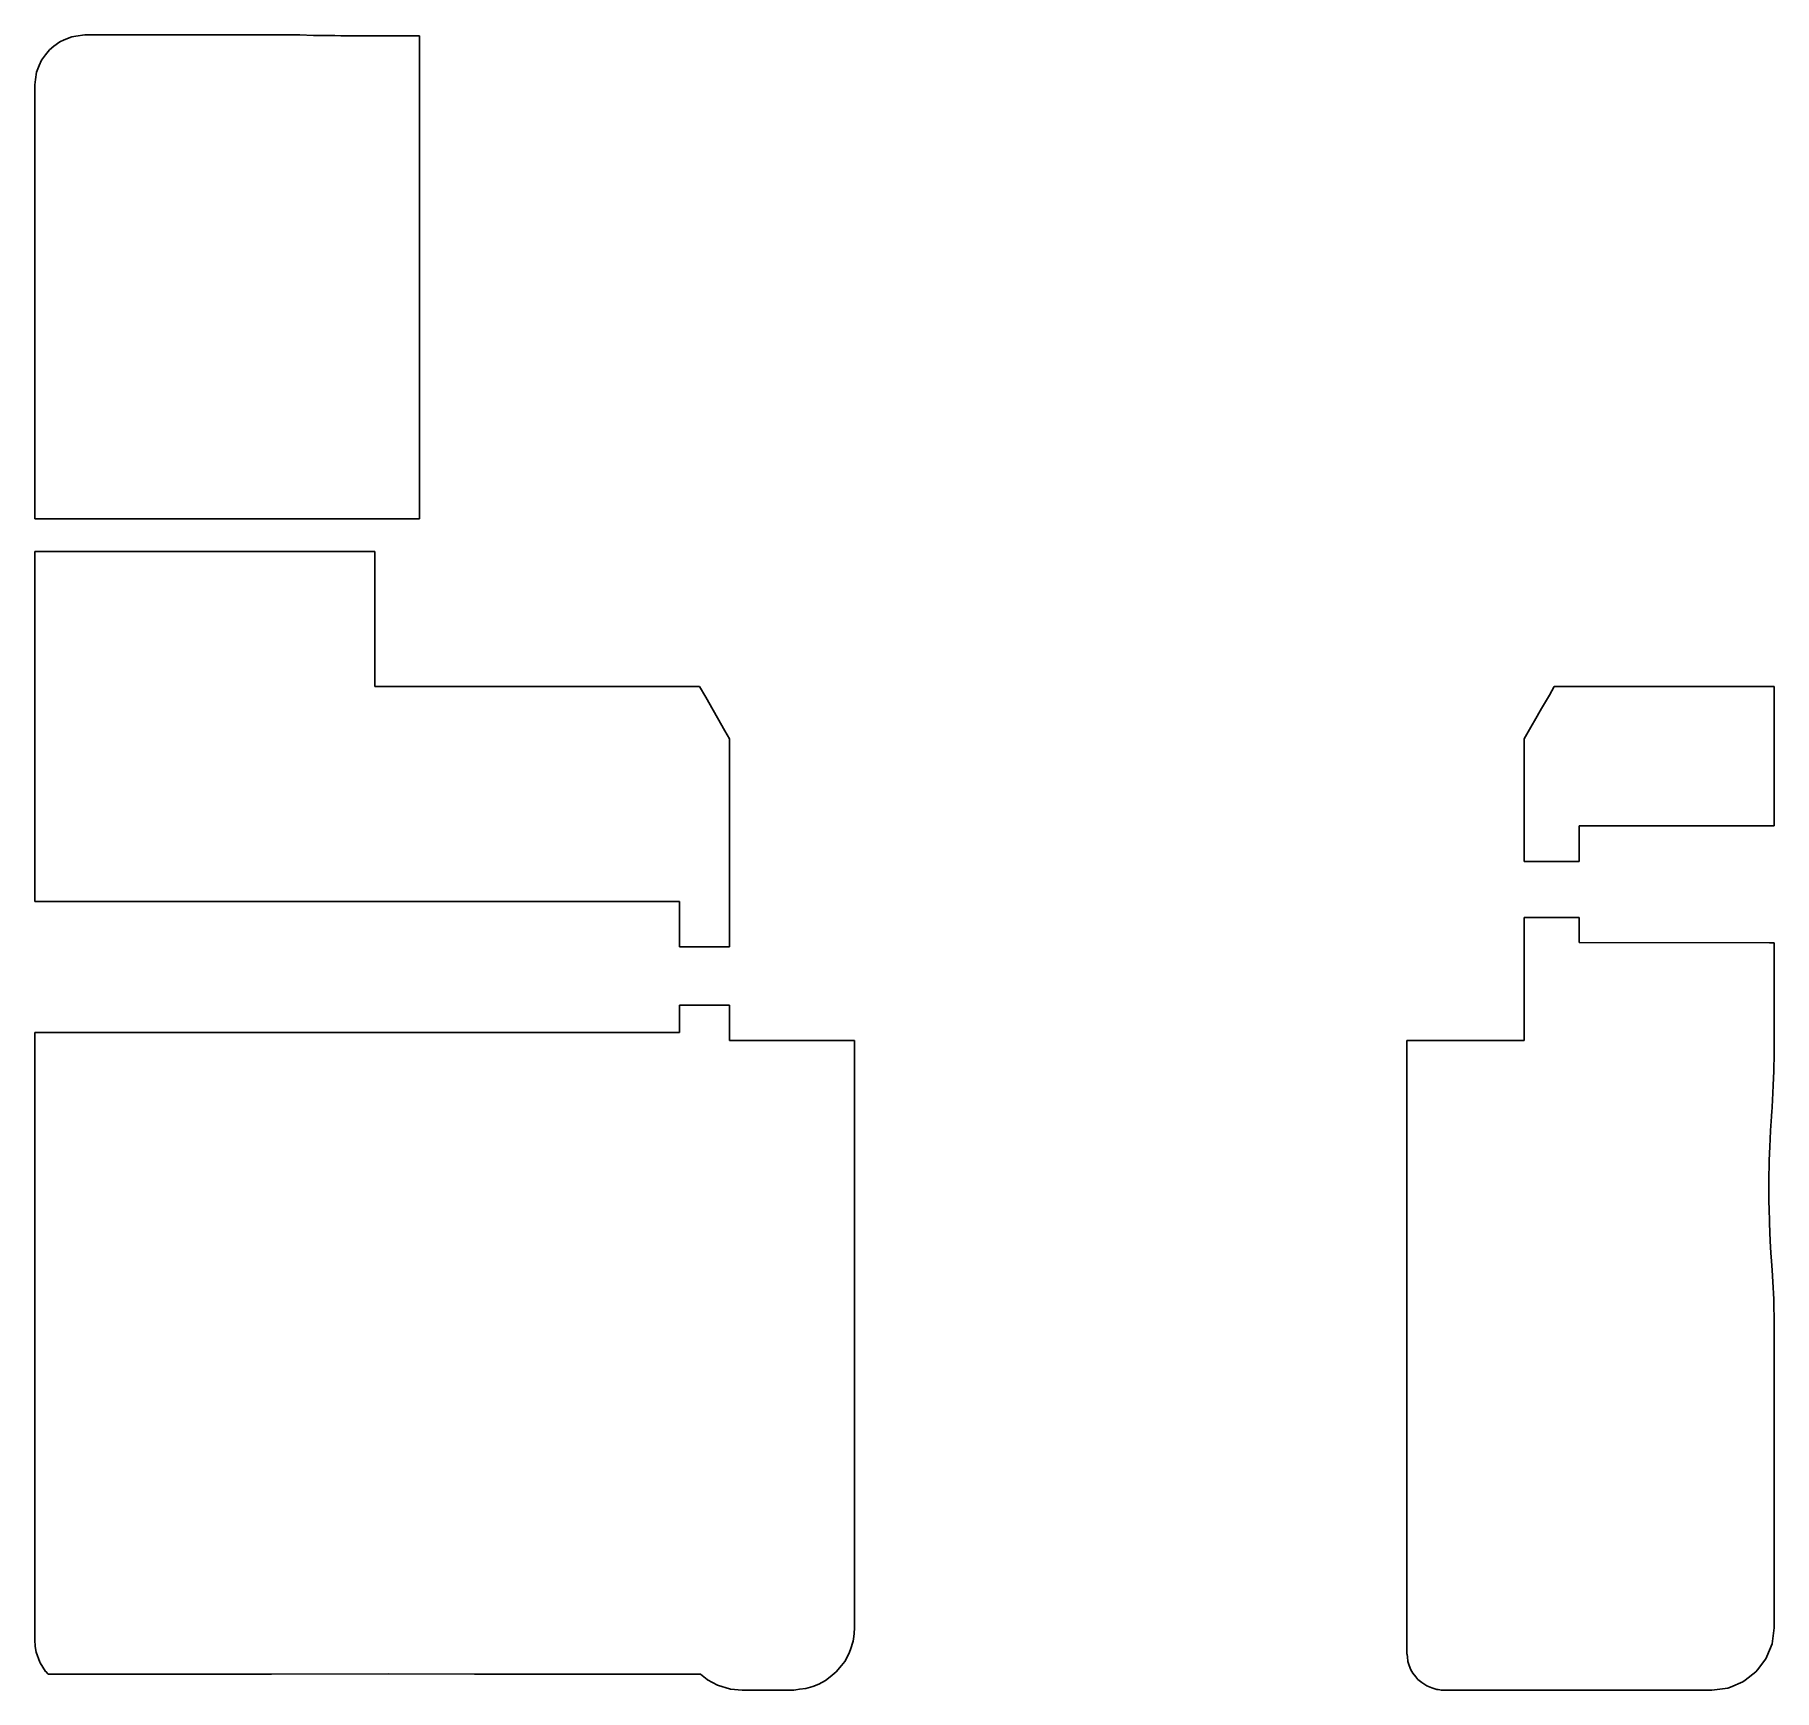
# Model space of a CAD drawing. Header units: metres. Extents: x 2.4 to 72, y -16 to 50.2.
import ezdxf

# ---------------------------------------------------------------- set-up
doc = ezdxf.new("R2010")
doc.units = ezdxf.units.M

msp = doc.modelspace()

# ---------------------------------------------------------------- linework, layer by layer
for p, q in [((3.882, 50.158), (3.578, 50.032)), ((4.048, 50.18), (3.882, 50.158)), ((4.4, 50.24), (4.048, 50.18)), ((8.971, 50.24), (4.4, 50.24)), ((13, 50.24), (8.971, 50.24)), ((13.553, 50.217), (13, 50.24)), ((13.682, 50.216), (13.553, 50.217)), ((14.008, 50.211), (13.682, 50.216)), ((14.406, 50.206), (14.008, 50.211)), ((14.645, 50.2), (14.406, 50.206)), ((15.463, 50.2), (14.645, 50.2)), ((15.921, 50.2), (15.463, 50.2)), ((17.113, 50.2), (15.921, 50.2)), ((17.489, 50.2), (17.113, 50.2)), ((17.664, 50.2), (17.489, 50.2)), ((17.752, 50.2), (17.664, 50.2)), ((17.8, 50.2), (17.752, 50.2)), ((17.8, 45.651), (17.8, 50.2)), ((2.827, 49.434), (2.668, 49.227)), ((2.986, 49.641), (2.827, 49.434)), ((3.166, 49.779), (2.986, 49.641)), ((3.4, 49.959), (3.166, 49.779)), ((3.578, 50.032), (3.4, 49.959)), ((2.468, 48.744), (2.43, 48.453)), ((2.58, 49.015), (2.468, 48.744)), ((2.668, 49.227), (2.58, 49.015)), ((2.43, 48.453), (2.4, 48.232)), ((2.4, 48.232), (2.4, 47.975)), ((2.4, 47.975), (2.4, 47.65)), ((2.4, 47.65), (2.4, 43.617)), ((17.8, 45.2), (17.8, 45.651)), ((17.8, 45.112), (17.8, 45.2)), ((17.8, 43.879), (17.8, 45.112)), ((17.8, 43.764), (17.8, 43.879)), ((2.4, 43.617), (2.4, 43.287)), ((2.4, 43.287), (2.4, 43.17)), ((2.4, 43.17), (2.4, 43.052)), ((17.8, 43.637), (17.8, 43.764)), ((17.8, 42.455), (17.8, 43.637)), ((2.4, 43.052), (2.4, 42.74)), ((2.4, 42.74), (2.4, 42.622)), ((2.4, 42.622), (2.4, 40.683)), ((17.8, 41.539), (17.8, 42.455)), ((17.8, 40.931), (17.8, 41.539)), ((2.4, 40.683), (2.4, 40.421)), ((2.4, 40.421), (2.4, 40.204)), ((17.8, 40.585), (17.8, 40.931)), ((17.8, 30.87), (17.8, 40.585)), ((2.4, 40.204), (2.4, 40.041)), ((2.4, 40.041), (2.4, 35.429)), ((2.4, 35.429), (2.4, 35.325)), ((2.4, 35.325), (2.4, 35.251)), ((2.4, 35.251), (2.4, 34.244)), ((2.4, 34.244), (2.4, 30.87)), ((2.4, 30.87), (11.208, 30.87)), ((11.208, 30.87), (16, 30.87)), ((16, 30.87), (16.782, 30.87)), ((16, 30.87), (16, 30.87)), ((16.782, 30.87), (17.8, 30.87)), ((5.072, 29.565), (2.4, 29.565)), ((2.4, 29.565), (2.4, 28.654)), ((16, 29.565), (5.072, 29.565)), ((16, 27.873), (16, 29.565)), ((2.4, 28.654), (2.4, 27.873)), ((2.4, 27.873), (2.4, 24.258)), ((16, 25.029), (16, 27.873)), ((16, 27.873), (16, 27.873)), ((16, 24.531), (16, 25.029)), ((16, 24.296), (16, 24.531)), ((2.4, 24.258), (2.4, 15.566)), ((16, 24.193), (16, 24.296)), ((16, 24.164), (16, 24.193)), ((20.048, 24.164), (16, 24.164)), ((21.287, 24.164), (20.048, 24.164)), ((29, 24.164), (21.287, 24.164)), ((29.248, 23.732), (29, 24.164)), ((30.016, 22.393), (29.248, 23.732)), ((62.693, 23.28), (63.002, 23.82)), ((63.002, 23.82), (63.2, 24.164)), ((63.2, 24.164), (65.727, 24.164)), ((65.727, 24.164), (72, 24.164)), ((72, 24.164), (72, 19.869)), ((72, 24.164), (72, 24.164)), ((62.408, 22.784), (62.693, 23.28)), ((30.2, 22.072), (30.016, 22.393)), ((62, 22.072), (62.319, 22.628)), ((62.319, 22.628), (62.408, 22.784)), ((30.2, 16.511), (30.2, 22.072)), ((62, 17.778), (62, 22.072)), ((72, 19.869), (72, 18.843)), ((72, 18.843), (72, 18.59)), ((65.103, 18.59), (64.2, 18.59)), ((64.2, 18.59), (64.2, 17.326)), ((72, 18.59), (65.103, 18.59)), ((62, 17.16), (62, 17.778)), ((62.509, 17.16), (62, 17.16)), ((64.2, 17.16), (62.509, 17.16)), ((64.2, 17.326), (64.2, 17.16)), ((30.2, 14.045), (30.2, 16.511)), ((2.4, 15.566), (8.935, 15.566)), ((8.935, 15.566), (19.945, 15.566)), ((19.945, 15.566), (28.2, 15.566)), ((28.2, 15.566), (28.2, 13.825)), ((62, 14.718), (62, 14.922)), ((62, 14.922), (63.412, 14.922)), ((62, 14.32), (62, 14.718)), ((63.412, 14.922), (64.2, 14.922)), ((64.2, 14.922), (64.2, 14.563)), ((30.2, 13.743), (30.2, 14.045)), ((62, 10), (62, 14.32)), ((64.2, 14.563), (64.2, 13.922)), ((64.2, 13.922), (71.815, 13.908)), ((28.2, 13.825), (28.2, 13.743)), ((28.2, 13.743), (29.963, 13.743)), ((29.963, 13.743), (30.2, 13.743)), ((71.815, 13.908), (72, 13.908)), ((72, 13.908), (72, 13.871)), ((72, 13.871), (72, 13.745)), ((72, 13.745), (72, 11.074)), ((29.543, 11.411), (28.2, 11.411)), ((28.2, 11.411), (28.2, 10.672)), ((30.2, 11.411), (29.543, 11.411)), ((30.2, 11.344), (30.2, 11.411)), ((30.2, 11.226), (30.2, 11.344)), ((30.2, 11.189), (30.2, 11.226)), ((30.2, 10.14), (30.2, 11.189)), ((28.2, 10.672), (28.2, 10.311)), ((72, 11.074), (72, 10.65)), ((72, 10.65), (72, 9.626)), ((3.789, 10.311), (2.4, 10.311)), ((2.4, 10.311), (2.4, 10.101)), ((2.4, 10.101), (2.4, 8.784)), ((25.421, 10.311), (3.789, 10.311)), ((26.811, 10.311), (25.421, 10.311)), ((28.2, 10.311), (26.811, 10.311)), ((30.2, 10), (30.2, 10.14)), ((34.792, 10), (30.2, 10)), ((35.2, 10), (34.792, 10)), ((35.2, 9.674), (35.2, 10)), ((57.3, 9.44), (57.3, 10)), ((57.3, 10), (59.071, 10)), ((59.071, 10), (62, 10)), ((35.2, 7.76), (35.2, 9.674)), ((57.3, 9.063), (57.3, 9.44)), ((57.3, 8.576), (57.3, 9.063)), ((71.992, 9.298), (71.985, 8.961)), ((72, 9.626), (71.992, 9.298)), ((2.4, 8.784), (2.4, -8.953)), ((57.3, 7.999), (57.3, 8.576)), ((71.976, 8.519), (71.956, 8.182)), ((71.981, 8.75), (71.976, 8.519)), ((71.985, 8.961), (71.981, 8.75)), ((35.2, 7.169), (35.2, 7.76)), ((57.3, 7.385), (57.3, 7.999)), ((71.941, 7.921), (71.926, 7.602)), ((71.956, 8.182), (71.941, 7.921)), ((35.2, 6.467), (35.2, 7.169)), ((57.3, 6.817), (57.3, 7.385)), ((71.895, 7.019), (71.89, 6.959)), ((71.903, 7.123), (71.895, 7.019)), ((71.926, 7.602), (71.903, 7.123)), ((35.2, 5.701), (35.2, 6.467)), ((57.3, 6.377), (57.3, 6.817)), ((57.3, -7.157), (57.3, 6.377)), ((71.855, 6.391), (71.835, 6.056)), ((71.89, 6.959), (71.855, 6.391)), ((35.2, 4.955), (35.2, 5.701)), ((71.823, 5.754), (71.801, 5.197)), ((71.835, 6.056), (71.823, 5.754)), ((35.2, 4.343), (35.2, 4.955)), ((71.799, 5.093), (71.788, 4.481)), ((71.801, 5.197), (71.799, 5.093)), ((35.2, -8.973), (35.2, 4.343)), ((71.785, 4.384), (71.784, 4.369)), ((71.784, 4.369), (71.785, 3.595)), ((71.788, 4.481), (71.785, 4.384)), ((71.785, 3.595), (71.785, 3.561)), ((71.785, 3.561), (71.795, 3.252)), ((71.795, 3.252), (71.806, 2.764)), ((71.806, 2.764), (71.809, 2.683)), ((71.809, 2.683), (71.84, 1.967)), ((71.84, 1.967), (71.869, 1.497)), ((71.869, 1.497), (71.89, 1.162)), ((71.89, 1.162), (71.918, 0.809)), ((71.918, 0.809), (71.941, 0.337)), ((71.941, 0.337), (71.981, -0.359)), ((71.981, -0.359), (71.984, -0.517)), ((71.984, -0.517), (72, -1.227)), ((72, -1.227), (72, -1.87)), ((72, -1.87), (72, -4.579)), ((72, -4.579), (72, -6.517)), ((72, -6.517), (72, -7.93)), ((57.3, -7.986), (57.3, -7.157)), ((57.3, -8.859), (57.3, -7.986)), ((72, -7.93), (72, -8.98)), ((2.4, -8.953), (2.4, -9.301)), ((35.2, -9.578), (35.2, -8.973)), ((57.3, -9.673), (57.3, -8.859)), ((72, -8.98), (72, -9.772)), ((2.4, -9.301), (2.4, -11.691)), ((35.2, -10.269), (35.2, -9.578)), ((57.3, -10.372), (57.3, -9.673)), ((35.2, -10.949), (35.2, -10.269)), ((57.3, -10.938), (57.3, -10.372)), ((72, -9.772), (72, -10.378)), ((72, -10.378), (72, -10.847)), ((35.2, -11.548), (35.2, -10.949)), ((57.3, -11.377), (57.3, -10.938)), ((72, -10.847), (72, -11.215)), ((2.4, -11.691), (2.4, -13.197)), ((35.2, -12.034), (35.2, -11.548)), ((57.3, -11.706), (57.3, -11.377)), ((57.3, -11.945), (57.3, -11.706)), ((72, -11.215), (72, -11.506)), ((72, -11.215), (72, -11.215)), ((72, -11.506), (72, -11.924)), ((35.2, -12.406), (35.2, -12.034)), ((35.2, -12.675), (35.2, -12.406)), ((35.2, -12.406), (35.2, -12.406)), ((57.3, -12.21), (57.3, -11.945)), ((57.3, -12.383), (57.3, -12.21)), ((57.3, -12.62), (57.3, -12.383)), ((72, -11.924), (72, -12.195)), ((72, -12.195), (72, -12.373)), ((72, -12.373), (72, -12.405)), ((72, -12.405), (72, -13.5)), ((2.4, -13.197), (2.4, -13.216)), ((2.4, -13.216), (2.4, -13.719)), ((35.2, -12.859), (35.2, -12.675)), ((35.2, -12.977), (35.2, -12.859)), ((35.2, -13.043), (35.2, -12.977)), ((35.2, -13.5), (35.2, -13.043)), ((57.3, -14.177), (57.3, -12.62)), ((2.4, -13.719), (2.4, -13.999)), ((35.142, -14.032), (35.168, -13.855)), ((35.168, -13.855), (35.189, -13.725)), ((35.189, -13.725), (35.2, -13.5)), ((71.986, -13.606), (71.915, -14.147)), ((72, -13.5), (71.986, -13.606)), ((2.4, -13.999), (2.4, -14)), ((2.4, -14), (2.414, -14.232)), ((2.414, -14.232), (2.418, -14.255)), ((2.418, -14.255), (2.457, -14.471)), ((2.457, -14.471), (2.607, -14.882)), ((34.806, -14.846), (34.968, -14.542)), ((34.968, -14.542), (35.04, -14.367)), ((35.04, -14.367), (35.142, -14.032)), ((57.3, -14.471), (57.3, -14.177)), ((57.3, -14.5), (57.3, -14.471)), ((57.303, -14.528), (57.3, -14.5)), ((57.306, -14.543), (57.303, -14.528)), ((57.309, -14.569), (57.306, -14.543)), ((57.322, -14.664), (57.309, -14.569)), ((71.915, -14.147), (71.706, -14.652)), ((2.607, -14.882), (2.614, -14.9)), ((2.614, -14.9), (2.835, -15.245)), ((2.835, -15.245), (2.839, -15.25)), ((2.839, -15.25), (2.939, -15.353)), ((34.228, -15.464), (34.468, -15.268)), ((34.468, -15.268), (34.682, -15.007)), ((34.682, -15.007), (34.806, -14.846)), ((57.342, -14.852), (57.322, -14.664)), ((57.396, -15.013), (57.342, -14.852)), ((57.465, -15.18), (57.396, -15.013)), ((57.541, -15.312), (57.465, -15.18)), ((71.268, -15.268), (70.834, -15.6)), ((71.333, -15.183), (71.268, -15.268)), ((71.665, -14.75), (71.333, -15.183)), ((71.706, -14.652), (71.665, -14.75)), ((2.939, -15.353), (11.876, -15.355)), ((11.876, -15.355), (16.55, -15.346)), ((16.55, -15.346), (19.999, -15.352)), ((19.999, -15.352), (29.035, -15.352)), ((29.035, -15.352), (29.301, -15.571)), ((29.301, -15.571), (29.315, -15.581)), ((29.315, -15.581), (29.724, -15.8)), ((29.724, -15.8), (29.763, -15.816)), ((29.763, -15.816), (30.196, -15.948)), ((30.196, -15.948), (30.237, -15.954)), ((30.237, -15.954), (30.7, -16)), ((30.7, -16), (30.824, -16)), ((30.824, -16), (32.7, -16)), ((32.7, -16), (32.775, -15.993)), ((32.775, -15.993), (32.848, -15.981)), ((32.848, -15.981), (32.995, -15.961)), ((32.995, -15.961), (33.256, -15.936)), ((33.256, -15.936), (33.533, -15.852)), ((33.533, -15.852), (33.773, -15.752)), ((33.773, -15.752), (34.038, -15.61)), ((34.038, -15.61), (34.228, -15.464)), ((57.657, -15.463), (57.541, -15.312)), ((57.743, -15.565), (57.657, -15.463)), ((57.901, -15.685), (57.743, -15.565)), ((58.099, -15.825), (57.901, -15.685)), ((58.297, -15.907), (58.099, -15.825)), ((58.496, -15.965), (58.297, -15.907)), ((58.556, -15.977), (58.496, -15.965)), ((58.624, -15.99), (58.556, -15.977)), ((58.677, -15.995), (58.624, -15.99)), ((58.73, -15.998), (58.677, -15.995)), ((58.738, -15.999), (58.73, -15.998)), ((58.791, -16), (58.738, -15.999)), ((58.8, -16), (58.791, -16)), ((60.409, -16), (58.8, -16)), ((69.5, -16), (60.409, -16)), ((69.606, -15.986), (69.5, -16)), ((70.147, -15.915), (69.606, -15.986)), ((70.245, -15.874), (70.147, -15.915)), ((70.75, -15.665), (70.245, -15.874)), ((70.834, -15.6), (70.75, -15.665))]:
    msp.add_line(p, q)

doc.saveas('drawing.dxf')
